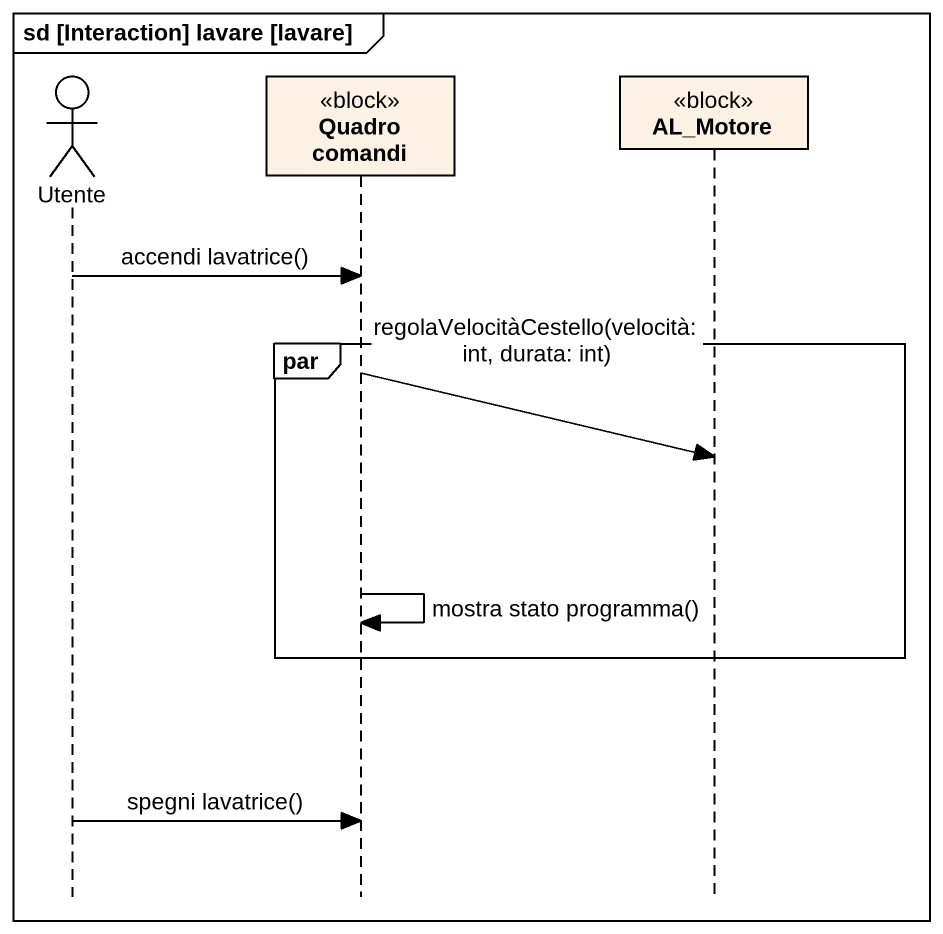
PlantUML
@startuml
mainframe sd [Interaction] lavare [lavare]
hide footbox
actor Utente
participant "Quadro comandi" as Quadro_comandi <<block>>
participant AL_Motore <<block>>

Utente -> Quadro_comandi : accendi lavatrice()
par
  Quadro_comandi -> AL_Motore : regolaVelocitàCestello(velocità: int, durata: int)
  Quadro_comandi -> Quadro_comandi : mostra stato programma()
end
Utente -> Quadro_comandi : spegni lavatrice()
@enduml
